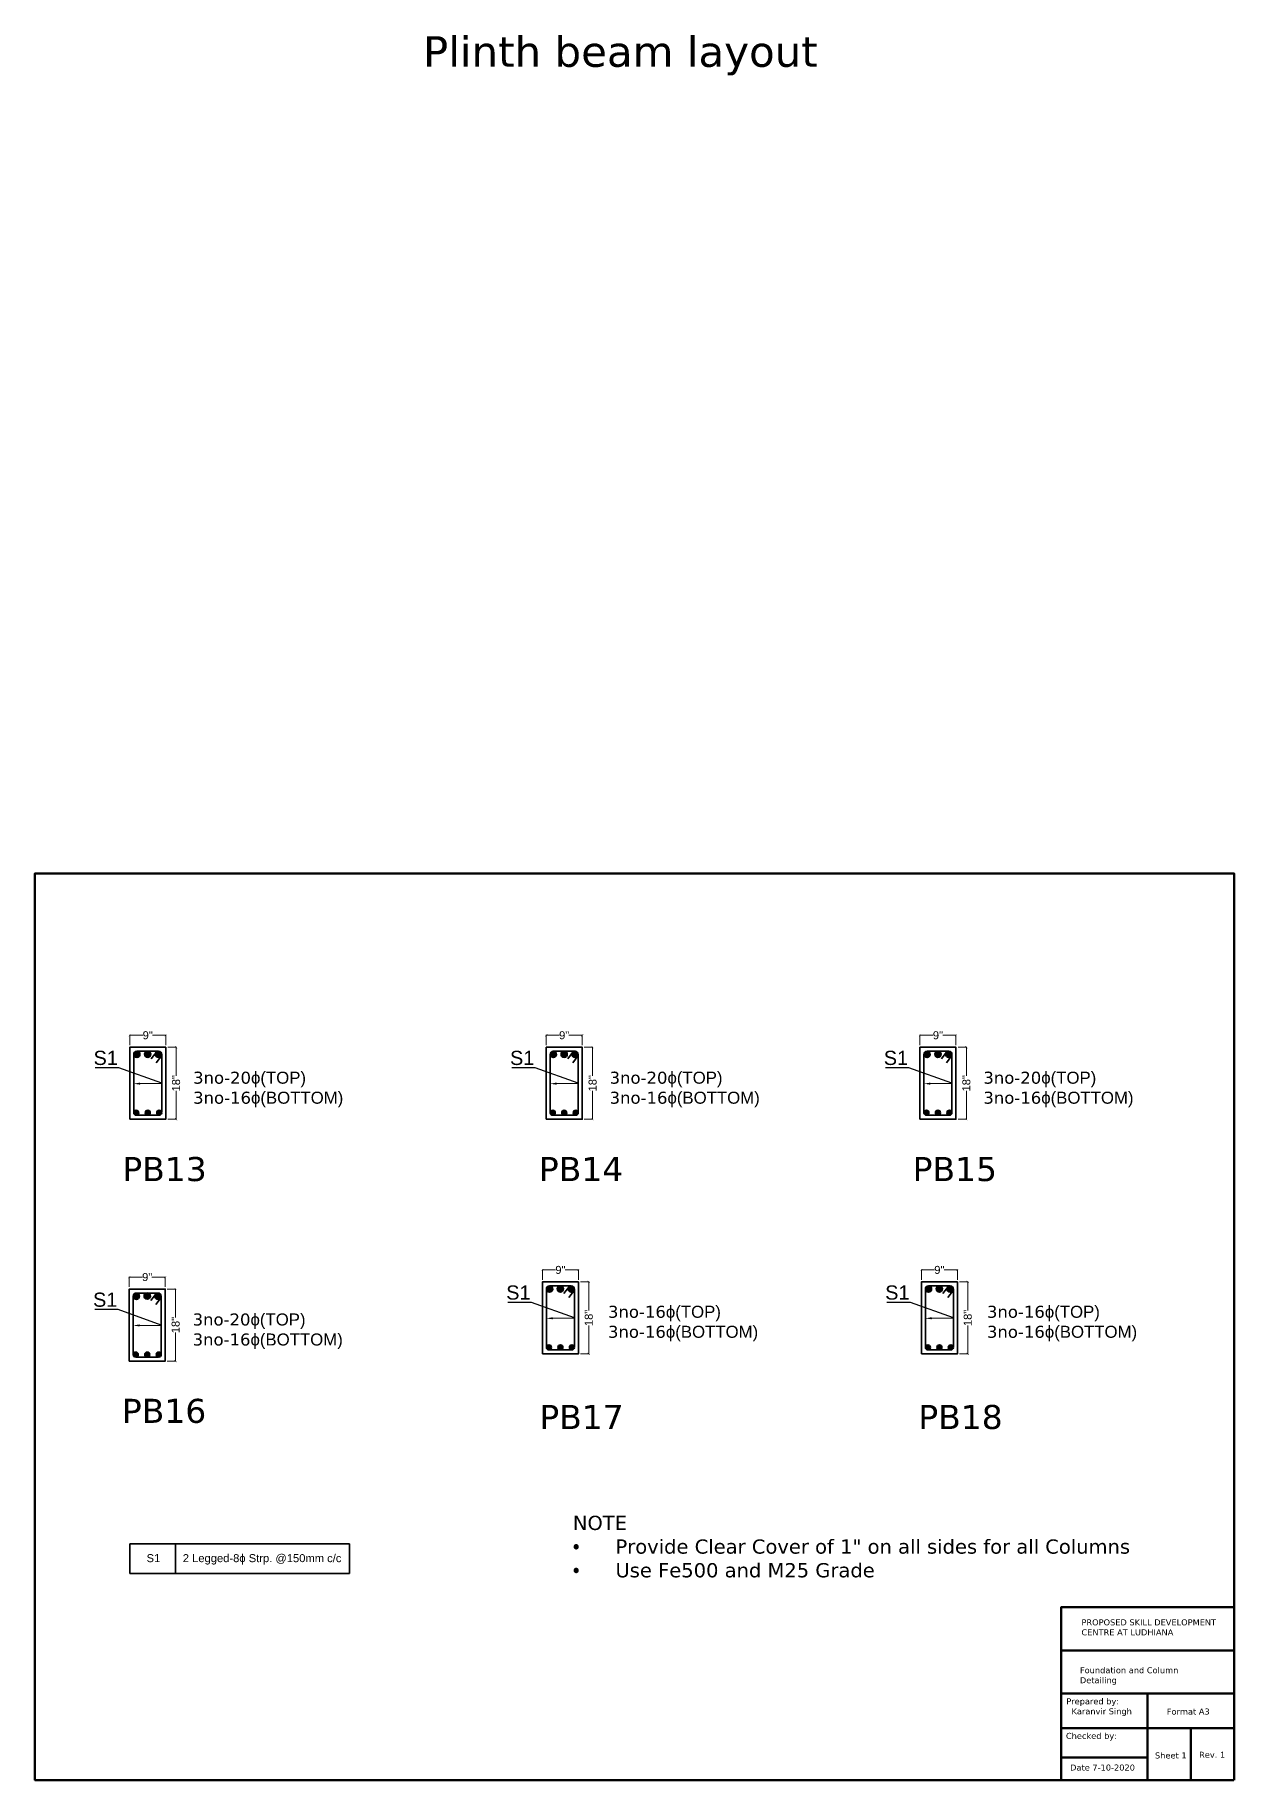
# Model space of a CAD drawing. Header units: feet. Extents: x 15113 to 123217, y -97269 to -8247.
# Drawn here: x 54596 to 55195, y -49685 to -48813 of the extents above; entities that cross this region are included whole.
import ezdxf
from ezdxf import colors
from ezdxf.entities.mleader import LeaderData, LeaderLine
from ezdxf.math import Vec2, Vec3

# ---------------------------------------------------------------- set-up
doc = ezdxf.new("R2010")
doc.units = ezdxf.units.FT
doc.header["$LTSCALE"] = 50.2
doc.header["$MEASUREMENT"] = 0
doc.header["$PDMODE"] = 3
doc.linetypes.add('PHANTOM2', pattern=[1.25, 0.625, -0.125, 0.125, -0.125, 0.125, -0.125])
doc.layers.get('0').update_dxf_attribs({"lineweight": 35})
for name, color, linetype, lineweight in [('drg seal', 250, 'Continuous', 120), ('Str Beam', 10, 'Continuous', 35), ('Str Column', 50, 'Continuous', 35), ('Str LBL', 3, 'Continuous', 35)]:
    doc.layers.add(name, color=color, linetype=linetype, lineweight=lineweight)
doc.layers.add('drg seal txt', color=7, linetype='Continuous')
doc.styles.add('2.2 INCH', font='arial.ttf', dxfattribs={"height": 2.2})
doc.styles.add('7.1 INCH', font='arial.ttf', dxfattribs={"height": 7.1})
doc.styles.get("Standard").update_dxf_attribs({"font": 'arial.ttf'})
doc.dimstyles.get("Standard").update_dxf_attribs({"dimscale": 20, "dimtxt": 0.18, "dimasz": 0.18, "dimexe": 0.18, "dimexo": 0.0625, "dimgap": 0.09, "dimtad": 0, "dimtih": 1, "dimtoh": 1, "dimdec": 1, "dimzin": 0, "dimdsep": 46, "dimlunit": 3, "dimtxsty": 'Standard', "dimblk": 'ARCHTICK', "dimcen": 0.09, "dimadec": 0, "dimazin": 0, "dimtfac": 1, "dimtdec": 1, "dimtofl": 0, "dimtmove": 0, "dimatfit": 3, "dimfxl": 0.5, "dimfxlon": 1, "dimtolj": 1, "dimtzin": 0, "dimarcsym": 0})

# ---------------------------------------------------------------- blocks, each defined once
blk = doc.blocks.new('_ArchTick')
at = {"color": 0, "linetype": 'ByBlock', "const_width": 0.15}
blk.add_lwpolyline([(-0.5, -0.5), (0.5, 0.5)], dxfattribs=at)
blk = doc.blocks.new('*D1099')
at = {"layer": 'Defpoints', "color": 0, "transparency": 16777216}
for p in [(54660.87, -49312.75), (54642.87, -49318.73), (54660.87, -49318.73)]:
    blk.add_point(p, dxfattribs=at)
at = {"layer": 'Str Beam', "color": 230, "lineweight": 15, "transparency": 16777216}
for p, q in [((54642.87, -49317.67), (54642.87, -49312.57)), ((54642.87, -49312.75), (54649.48, -49312.75)), ((54660.87, -49312.75), (54654.26, -49312.75)), ((54660.87, -49317.67), (54660.87, -49312.57))]:
    blk.add_line(p, q, dxfattribs=at)
at = {"layer": 'Str Beam', "color": 230, "lineweight": 15, "transparency": 16777216, "xscale": 1.1, "yscale": 1.1, "zscale": 1.1, "rotation": 180}
blk.add_blockref('_ArchTick', (54642.87, -49312.75), dxfattribs=at)
at = {"layer": 'Str Beam', "color": 230, "lineweight": 15, "transparency": 16777216, "xscale": 1.1, "yscale": 1.1, "zscale": 1.1}
blk.add_blockref('_ArchTick', (54660.87, -49312.75), dxfattribs=at)
at = {"layer": 'Str Beam', "color": 164, "transparency": 16777216, "insert": (54651.87, -49312.75), "char_height": 2.2, "attachment_point": 5, "style": '2.2 INCH'}
blk.add_mtext('\\A1;{\\H1.8182x;9"}', dxfattribs=at)
blk = doc.blocks.new('*D1100')
at = {"layer": 'Defpoints', "color": 0, "transparency": 16777216}
for p in [(54660.87, -49318.73), (54660.87, -49354.73), (54666.08, -49354.73)]:
    blk.add_point(p, dxfattribs=at)
at = {"layer": 'Str Beam', "color": 230, "lineweight": 15, "transparency": 16777216}
for p, q in [((54661.93, -49318.73), (54666.26, -49318.73)), ((54666.08, -49318.73), (54666.08, -49332.98)), ((54666.08, -49354.73), (54666.08, -49340.49)), ((54661.93, -49354.73), (54666.26, -49354.73))]:
    blk.add_line(p, q, dxfattribs=at)
at = {"layer": 'Str Beam', "color": 230, "lineweight": 15, "transparency": 16777216, "xscale": 1.1, "yscale": 1.1, "zscale": 1.1}
for p, rotation in [((54666.08, -49318.73), 90), ((54666.08, -49354.73), 270)]:
    blk.add_blockref('_ArchTick', p, dxfattribs=dict(at, rotation=rotation))
at = {"layer": 'Str Beam', "color": 164, "transparency": 16777216, "insert": (54666.08, -49336.73), "char_height": 2.2, "attachment_point": 5, "rotation": 90, "style": '2.2 INCH'}
blk.add_mtext('\\A1;{\\H1.8182x;18"}', dxfattribs=at)
blk = doc.blocks.new('*D1101')
at = {"layer": 'Defpoints', "color": 0, "transparency": 16777216}
for p in [(54869.02, -49312.75), (54851.02, -49318.73), (54869.02, -49318.73)]:
    blk.add_point(p, dxfattribs=at)
at = {"layer": 'Str Beam', "color": 230, "lineweight": 15, "transparency": 16777216}
for p, q in [((54851.02, -49317.67), (54851.02, -49312.57)), ((54851.02, -49312.75), (54857.63, -49312.75)), ((54869.02, -49312.75), (54862.41, -49312.75)), ((54869.02, -49317.67), (54869.02, -49312.57))]:
    blk.add_line(p, q, dxfattribs=at)
at = {"layer": 'Str Beam', "color": 230, "lineweight": 15, "transparency": 16777216, "xscale": 1.1, "yscale": 1.1, "zscale": 1.1, "rotation": 180}
blk.add_blockref('_ArchTick', (54851.02, -49312.75), dxfattribs=at)
at = {"layer": 'Str Beam', "color": 230, "lineweight": 15, "transparency": 16777216, "xscale": 1.1, "yscale": 1.1, "zscale": 1.1}
blk.add_blockref('_ArchTick', (54869.02, -49312.75), dxfattribs=at)
at = {"layer": 'Str Beam', "color": 164, "transparency": 16777216, "insert": (54860.02, -49312.75), "char_height": 2.2, "attachment_point": 5, "style": '2.2 INCH'}
blk.add_mtext('\\A1;{\\H1.8182x;9"}', dxfattribs=at)
blk = doc.blocks.new('*D1102')
at = {"layer": 'Defpoints', "color": 0, "transparency": 16777216}
for p in [(54869.02, -49318.73), (54869.02, -49354.73), (54874.23, -49354.73)]:
    blk.add_point(p, dxfattribs=at)
at = {"layer": 'Str Beam', "color": 230, "lineweight": 15, "transparency": 16777216}
for p, q in [((54870.08, -49318.73), (54874.41, -49318.73)), ((54874.23, -49318.73), (54874.23, -49332.98)), ((54874.23, -49354.73), (54874.23, -49340.49)), ((54870.08, -49354.73), (54874.41, -49354.73))]:
    blk.add_line(p, q, dxfattribs=at)
at = {"layer": 'Str Beam', "color": 230, "lineweight": 15, "transparency": 16777216, "xscale": 1.1, "yscale": 1.1, "zscale": 1.1}
for p, rotation in [((54874.23, -49318.73), 90), ((54874.23, -49354.73), 270)]:
    blk.add_blockref('_ArchTick', p, dxfattribs=dict(at, rotation=rotation))
at = {"layer": 'Str Beam', "color": 164, "transparency": 16777216, "insert": (54874.23, -49336.73), "char_height": 2.2, "attachment_point": 5, "rotation": 90, "style": '2.2 INCH'}
blk.add_mtext('\\A1;{\\H1.8182x;18"}', dxfattribs=at)
blk = doc.blocks.new('*D1103')
at = {"layer": 'Defpoints', "color": 0, "transparency": 16777216}
for p in [(55055.82, -49312.75), (55037.82, -49318.73), (55055.82, -49318.73)]:
    blk.add_point(p, dxfattribs=at)
at = {"layer": 'Str Beam', "color": 230, "lineweight": 15, "transparency": 16777216}
for p, q in [((55037.82, -49317.67), (55037.82, -49312.57)), ((55037.82, -49312.75), (55044.43, -49312.75)), ((55055.82, -49312.75), (55049.21, -49312.75)), ((55055.82, -49317.67), (55055.82, -49312.57))]:
    blk.add_line(p, q, dxfattribs=at)
at = {"layer": 'Str Beam', "color": 230, "lineweight": 15, "transparency": 16777216, "xscale": 1.1, "yscale": 1.1, "zscale": 1.1, "rotation": 180}
blk.add_blockref('_ArchTick', (55037.82, -49312.75), dxfattribs=at)
at = {"layer": 'Str Beam', "color": 230, "lineweight": 15, "transparency": 16777216, "xscale": 1.1, "yscale": 1.1, "zscale": 1.1}
blk.add_blockref('_ArchTick', (55055.82, -49312.75), dxfattribs=at)
at = {"layer": 'Str Beam', "color": 164, "transparency": 16777216, "insert": (55046.82, -49312.75), "char_height": 2.2, "attachment_point": 5, "style": '2.2 INCH'}
blk.add_mtext('\\A1;{\\H1.8182x;9"}', dxfattribs=at)
blk = doc.blocks.new('*D1104')
at = {"layer": 'Defpoints', "color": 0, "transparency": 16777216}
for p in [(55055.82, -49318.73), (55055.82, -49354.73), (55061.03, -49354.73)]:
    blk.add_point(p, dxfattribs=at)
at = {"layer": 'Str Beam', "color": 230, "lineweight": 15, "transparency": 16777216}
for p, q in [((55056.88, -49318.73), (55061.21, -49318.73)), ((55061.03, -49318.73), (55061.03, -49332.98)), ((55061.03, -49354.73), (55061.03, -49340.49)), ((55056.88, -49354.73), (55061.21, -49354.73))]:
    blk.add_line(p, q, dxfattribs=at)
at = {"layer": 'Str Beam', "color": 230, "lineweight": 15, "transparency": 16777216, "xscale": 1.1, "yscale": 1.1, "zscale": 1.1}
for p, rotation in [((55061.03, -49318.73), 90), ((55061.03, -49354.73), 270)]:
    blk.add_blockref('_ArchTick', p, dxfattribs=dict(at, rotation=rotation))
at = {"layer": 'Str Beam', "color": 164, "transparency": 16777216, "insert": (55061.03, -49336.73), "char_height": 2.2, "attachment_point": 5, "rotation": 90, "style": '2.2 INCH'}
blk.add_mtext('\\A1;{\\H1.8182x;18"}', dxfattribs=at)
blk = doc.blocks.new('*D1105')
at = {"layer": 'Defpoints', "color": 0, "transparency": 16777216}
for p in [(54660.62, -49433.62), (54642.62, -49439.6), (54660.62, -49439.6)]:
    blk.add_point(p, dxfattribs=at)
at = {"layer": 'Str Beam', "color": 230, "lineweight": 15, "transparency": 16777216}
for p, q in [((54642.62, -49438.54), (54642.62, -49433.44)), ((54642.62, -49433.62), (54649.23, -49433.62)), ((54660.62, -49433.62), (54654.01, -49433.62)), ((54660.62, -49438.54), (54660.62, -49433.44))]:
    blk.add_line(p, q, dxfattribs=at)
at = {"layer": 'Str Beam', "color": 230, "lineweight": 15, "transparency": 16777216, "xscale": 1.1, "yscale": 1.1, "zscale": 1.1, "rotation": 180}
blk.add_blockref('_ArchTick', (54642.62, -49433.62), dxfattribs=at)
at = {"layer": 'Str Beam', "color": 230, "lineweight": 15, "transparency": 16777216, "xscale": 1.1, "yscale": 1.1, "zscale": 1.1}
blk.add_blockref('_ArchTick', (54660.62, -49433.62), dxfattribs=at)
at = {"layer": 'Str Beam', "color": 164, "transparency": 16777216, "insert": (54651.62, -49433.62), "char_height": 2.2, "attachment_point": 5, "style": '2.2 INCH'}
blk.add_mtext('\\A1;{\\H1.8182x;9"}', dxfattribs=at)
blk = doc.blocks.new('*D1106')
at = {"layer": 'Defpoints', "color": 0, "transparency": 16777216}
for p in [(54660.62, -49439.6), (54660.62, -49475.6), (54665.83, -49475.6)]:
    blk.add_point(p, dxfattribs=at)
at = {"layer": 'Str Beam', "color": 230, "lineweight": 15, "transparency": 16777216}
for p, q in [((54661.68, -49439.6), (54666.01, -49439.6)), ((54665.83, -49439.6), (54665.83, -49453.85)), ((54665.83, -49475.6), (54665.83, -49461.35)), ((54661.68, -49475.6), (54666.01, -49475.6))]:
    blk.add_line(p, q, dxfattribs=at)
at = {"layer": 'Str Beam', "color": 230, "lineweight": 15, "transparency": 16777216, "xscale": 1.1, "yscale": 1.1, "zscale": 1.1}
for p, rotation in [((54665.83, -49439.6), 90), ((54665.83, -49475.6), 270)]:
    blk.add_blockref('_ArchTick', p, dxfattribs=dict(at, rotation=rotation))
at = {"layer": 'Str Beam', "color": 164, "transparency": 16777216, "insert": (54665.83, -49457.6), "char_height": 2.2, "attachment_point": 5, "rotation": 90, "style": '2.2 INCH'}
blk.add_mtext('\\A1;{\\H1.8182x;18"}', dxfattribs=at)
blk = doc.blocks.new('*D1107')
at = {"layer": 'Defpoints', "color": 0, "transparency": 16777216}
for p in [(54867.12, -49430.05), (54849.12, -49436.03), (54867.12, -49436.03)]:
    blk.add_point(p, dxfattribs=at)
at = {"layer": 'Str Beam', "color": 230, "lineweight": 15, "transparency": 16777216}
for p, q in [((54849.12, -49434.96), (54849.12, -49429.87)), ((54849.12, -49430.05), (54855.73, -49430.05)), ((54867.12, -49430.05), (54860.51, -49430.05)), ((54867.12, -49434.96), (54867.12, -49429.87))]:
    blk.add_line(p, q, dxfattribs=at)
at = {"layer": 'Str Beam', "color": 230, "lineweight": 15, "transparency": 16777216, "xscale": 1.1, "yscale": 1.1, "zscale": 1.1, "rotation": 180}
blk.add_blockref('_ArchTick', (54849.12, -49430.05), dxfattribs=at)
at = {"layer": 'Str Beam', "color": 230, "lineweight": 15, "transparency": 16777216, "xscale": 1.1, "yscale": 1.1, "zscale": 1.1}
blk.add_blockref('_ArchTick', (54867.12, -49430.05), dxfattribs=at)
at = {"layer": 'Str Beam', "color": 164, "transparency": 16777216, "insert": (54858.12, -49430.05), "char_height": 2.2, "attachment_point": 5, "style": '2.2 INCH'}
blk.add_mtext('\\A1;{\\H1.8182x;9"}', dxfattribs=at)
blk = doc.blocks.new('*D1108')
at = {"layer": 'Defpoints', "color": 0, "transparency": 16777216}
for p in [(54867.12, -49436.03), (54867.12, -49472.03), (54872.33, -49472.03)]:
    blk.add_point(p, dxfattribs=at)
at = {"layer": 'Str Beam', "color": 230, "lineweight": 15, "transparency": 16777216}
for p, q in [((54868.18, -49436.03), (54872.51, -49436.03)), ((54872.33, -49436.03), (54872.33, -49450.27)), ((54872.33, -49472.03), (54872.33, -49457.78)), ((54868.18, -49472.03), (54872.51, -49472.03))]:
    blk.add_line(p, q, dxfattribs=at)
at = {"layer": 'Str Beam', "color": 230, "lineweight": 15, "transparency": 16777216, "xscale": 1.1, "yscale": 1.1, "zscale": 1.1}
for p, rotation in [((54872.33, -49436.03), 90), ((54872.33, -49472.03), 270)]:
    blk.add_blockref('_ArchTick', p, dxfattribs=dict(at, rotation=rotation))
at = {"layer": 'Str Beam', "color": 164, "transparency": 16777216, "insert": (54872.33, -49454.03), "char_height": 2.2, "attachment_point": 5, "rotation": 90, "style": '2.2 INCH'}
blk.add_mtext('\\A1;{\\H1.8182x;18"}', dxfattribs=at)
blk = doc.blocks.new('*D1109')
at = {"layer": 'Defpoints', "color": 0, "transparency": 16777216}
for p in [(55056.52, -49430.05), (55038.52, -49436.03), (55056.52, -49436.03)]:
    blk.add_point(p, dxfattribs=at)
at = {"layer": 'Str Beam', "color": 230, "lineweight": 15, "transparency": 16777216}
for p, q in [((55038.52, -49434.96), (55038.52, -49429.87)), ((55038.52, -49430.05), (55045.13, -49430.05)), ((55056.52, -49430.05), (55049.91, -49430.05)), ((55056.52, -49434.96), (55056.52, -49429.87))]:
    blk.add_line(p, q, dxfattribs=at)
at = {"layer": 'Str Beam', "color": 230, "lineweight": 15, "transparency": 16777216, "xscale": 1.1, "yscale": 1.1, "zscale": 1.1, "rotation": 180}
blk.add_blockref('_ArchTick', (55038.52, -49430.05), dxfattribs=at)
at = {"layer": 'Str Beam', "color": 230, "lineweight": 15, "transparency": 16777216, "xscale": 1.1, "yscale": 1.1, "zscale": 1.1}
blk.add_blockref('_ArchTick', (55056.52, -49430.05), dxfattribs=at)
at = {"layer": 'Str Beam', "color": 164, "transparency": 16777216, "insert": (55047.52, -49430.05), "char_height": 2.2, "attachment_point": 5, "style": '2.2 INCH'}
blk.add_mtext('\\A1;{\\H1.8182x;9"}', dxfattribs=at)
blk = doc.blocks.new('*D1110')
at = {"layer": 'Defpoints', "color": 0, "transparency": 16777216}
for p in [(55056.52, -49436.03), (55056.52, -49472.03), (55061.73, -49472.03)]:
    blk.add_point(p, dxfattribs=at)
at = {"layer": 'Str Beam', "color": 230, "lineweight": 15, "transparency": 16777216}
for p, q in [((55057.58, -49436.03), (55061.91, -49436.03)), ((55061.73, -49436.03), (55061.73, -49450.27)), ((55061.73, -49472.03), (55061.73, -49457.78)), ((55057.58, -49472.03), (55061.91, -49472.03))]:
    blk.add_line(p, q, dxfattribs=at)
at = {"layer": 'Str Beam', "color": 230, "lineweight": 15, "transparency": 16777216, "xscale": 1.1, "yscale": 1.1, "zscale": 1.1}
for p, rotation in [((55061.73, -49436.03), 90), ((55061.73, -49472.03), 270)]:
    blk.add_blockref('_ArchTick', p, dxfattribs=dict(at, rotation=rotation))
at = {"layer": 'Str Beam', "color": 164, "transparency": 16777216, "insert": (55061.73, -49454.03), "char_height": 2.2, "attachment_point": 5, "rotation": 90, "style": '2.2 INCH'}
blk.add_mtext('\\A1;{\\H1.8182x;18"}', dxfattribs=at)

msp = doc.modelspace()

# ---------------------------------------------------------------- hatches: boundary and pattern name
at = {"layer": 'Str Beam'}
h = msp.add_hatch(color=256, dxfattribs=at)
h.dxf.hatch_style = 1
h.paths.add_polyline_path([(54648.01647, -49322.30489, 1), (54644.86847, -49322.30489, 1)])
h = msp.add_hatch(color=256, dxfattribs=at)
h.dxf.hatch_style = 1
h.paths.add_polyline_path([(54653.44247, -49322.24187, 1), (54650.29447, -49322.24187, 1)])
h = msp.add_hatch(color=256, dxfattribs=at)
h.dxf.hatch_style = 1
h.paths.add_polyline_path([(54658.86847, -49322.30489, 1), (54655.72047, -49322.30489, 1)])
h = msp.add_hatch(color=256, dxfattribs=at)
h.dxf.hatch_style = 1
h.paths.add_polyline_path([(54856.16647, -49322.30489, 1), (54853.01847, -49322.30489, 1)])
h = msp.add_hatch(color=256, dxfattribs=at)
h.dxf.hatch_style = 1
h.paths.add_polyline_path([(54861.59247, -49322.24187, 1), (54858.44447, -49322.24187, 1)])
h = msp.add_hatch(color=256, dxfattribs=at)
h.dxf.hatch_style = 1
h.paths.add_polyline_path([(54867.01847, -49322.30489, 1), (54863.87047, -49322.30489, 1)])
h = msp.add_hatch(color=256, dxfattribs=at)
h.dxf.hatch_style = 1
h.paths.add_polyline_path([(55042.96647, -49322.30489, 1), (55039.81847, -49322.30489, 1)])
h = msp.add_hatch(color=256, dxfattribs=at)
h.dxf.hatch_style = 1
h.paths.add_polyline_path([(55048.39247, -49322.24187, 1), (55045.24447, -49322.24187, 1)])
h = msp.add_hatch(color=256, dxfattribs=at)
h.dxf.hatch_style = 1
h.paths.add_polyline_path([(55053.81847, -49322.30489, 1), (55050.67047, -49322.30489, 1)])
h = msp.add_hatch(color=256, dxfattribs=at)
h.dxf.hatch_style = 1
h.paths.add_polyline_path([(54647.38447, -49351.47289, 1), (54644.86847, -49351.47289, 1)])
h = msp.add_hatch(color=256, dxfattribs=at)
h.dxf.hatch_style = 1
h.paths.add_polyline_path([(54653.14251, -49351.47289, 1), (54650.62651, -49351.47289, 1)])
h = msp.add_hatch(color=256, dxfattribs=at)
h.dxf.hatch_style = 1
h.paths.add_polyline_path([(54658.87514, -49351.47289, 1), (54656.35914, -49351.47289, 1)])
h = msp.add_hatch(color=256, dxfattribs=at)
h.dxf.hatch_style = 1
h.paths.add_polyline_path([(54855.53447, -49351.47289, 1), (54853.01847, -49351.47289, 1)])
h = msp.add_hatch(color=256, dxfattribs=at)
h.dxf.hatch_style = 1
h.paths.add_polyline_path([(54861.29251, -49351.47289, 1), (54858.77651, -49351.47289, 1)])
h = msp.add_hatch(color=256, dxfattribs=at)
h.dxf.hatch_style = 1
h.paths.add_polyline_path([(54867.02514, -49351.47289, 1), (54864.50914, -49351.47289, 1)])
h = msp.add_hatch(color=256, dxfattribs=at)
h.dxf.hatch_style = 1
h.paths.add_polyline_path([(55042.33447, -49351.47289, 1), (55039.81847, -49351.47289, 1)])
h = msp.add_hatch(color=256, dxfattribs=at)
h.dxf.hatch_style = 1
h.paths.add_polyline_path([(55048.09251, -49351.47289, 1), (55045.57651, -49351.47289, 1)])
h = msp.add_hatch(color=256, dxfattribs=at)
h.dxf.hatch_style = 1
h.paths.add_polyline_path([(55053.82514, -49351.47289, 1), (55051.30914, -49351.47289, 1)])
h = msp.add_hatch(color=256, dxfattribs=at)
h.dxf.hatch_style = 1
h.paths.add_polyline_path([(54854.26647, -49439.6, 1), (54851.11847, -49439.6, 1)])
h = msp.add_hatch(color=256, dxfattribs=at)
h.dxf.hatch_style = 1
h.paths.add_polyline_path([(54859.69247, -49439.53698, 1), (54856.54447, -49439.53698, 1)])
h = msp.add_hatch(color=256, dxfattribs=at)
h.dxf.hatch_style = 1
h.paths.add_polyline_path([(54865.11847, -49439.6, 1), (54861.97047, -49439.6, 1)])
h = msp.add_hatch(color=256, dxfattribs=at)
h.dxf.hatch_style = 1
h.paths.add_polyline_path([(55043.66647, -49439.6, 1), (55040.51847, -49439.6, 1)])
h = msp.add_hatch(color=256, dxfattribs=at)
h.dxf.hatch_style = 1
h.paths.add_polyline_path([(55049.09247, -49439.53698, 1), (55045.94447, -49439.53698, 1)])
h = msp.add_hatch(color=256, dxfattribs=at)
h.dxf.hatch_style = 1
h.paths.add_polyline_path([(55054.51847, -49439.6, 1), (55051.37047, -49439.6, 1)])
h = msp.add_hatch(color=256, dxfattribs=at)
h.dxf.hatch_style = 1
h.paths.add_polyline_path([(54647.76647, -49443.174, 1), (54644.61847, -49443.174, 1)])
h = msp.add_hatch(color=256, dxfattribs=at)
h.dxf.hatch_style = 1
h.paths.add_polyline_path([(54653.19247, -49443.11098, 1), (54650.04447, -49443.11098, 1)])
h = msp.add_hatch(color=256, dxfattribs=at)
h.dxf.hatch_style = 1
h.paths.add_polyline_path([(54658.61847, -49443.174, 1), (54655.47047, -49443.174, 1)])
h = msp.add_hatch(color=256, dxfattribs=at)
h.dxf.hatch_style = 1
h.paths.add_polyline_path([(54647.13447, -49472.342, 1), (54644.61847, -49472.342, 1)])
h = msp.add_hatch(color=256, dxfattribs=at)
h.dxf.hatch_style = 1
h.paths.add_polyline_path([(54652.89251, -49472.342, 1), (54650.37651, -49472.342, 1)])
h = msp.add_hatch(color=256, dxfattribs=at)
h.dxf.hatch_style = 1
h.paths.add_polyline_path([(54658.62514, -49472.342, 1), (54656.10914, -49472.342, 1)])
h = msp.add_hatch(color=256, dxfattribs=at)
h.dxf.hatch_style = 1
h.paths.add_polyline_path([(54853.63447, -49468.768, 1), (54851.11847, -49468.768, 1)])
h = msp.add_hatch(color=256, dxfattribs=at)
h.dxf.hatch_style = 1
h.paths.add_polyline_path([(54859.39251, -49468.768, 1), (54856.87651, -49468.768, 1)])
h = msp.add_hatch(color=256, dxfattribs=at)
h.dxf.hatch_style = 1
h.paths.add_polyline_path([(54865.12514, -49468.768, 1), (54862.60914, -49468.768, 1)])
h = msp.add_hatch(color=256, dxfattribs=at)
h.dxf.hatch_style = 1
h.paths.add_polyline_path([(55043.03447, -49468.768, 1), (55040.51847, -49468.768, 1)])
h = msp.add_hatch(color=256, dxfattribs=at)
h.dxf.hatch_style = 1
h.paths.add_polyline_path([(55048.79251, -49468.768, 1), (55046.27651, -49468.768, 1)])
h = msp.add_hatch(color=256, dxfattribs=at)
h.dxf.hatch_style = 1
h.paths.add_polyline_path([(55054.52514, -49468.768, 1), (55052.00914, -49468.768, 1)])

# ---------------------------------------------------------------- linework, layer by layer
at = {"layer": 'drg seal', "lineweight": 70}
for p, q in [((55108.29452, -49598.61539), (55194.74502, -49598.61539)), ((55108.37611, -49685.0659), (55108.37611, -49598.61539)), ((55108.29452, -49620.22802), (55194.74502, -49620.22802)), ((55108.29452, -49641.84064), (55194.74502, -49641.84064)), ((55151.51977, -49641.84064), (55151.51977, -49685.0659)), ((55108.37611, -49659.13074), (55194.74502, -49659.13074)), ((55173.1324, -49659.13074), (55173.1324, -49685.0659)), ((55108.59501, -49673.69109), (55151.82026, -49673.69109))]:
    msp.add_line(p, q, dxfattribs=at)
msp.add_lwpolyline([(55194.82662, -49685.0659), (55194.82662, -49231.8), (54595.5, -49231.8), (54595.5, -49685.0659), (55194.74502, -49685.0659)], dxfattribs=at)
at = {"layer": 'Str Beam'}
for p, q in [((54644.86847, -49322.30489), (54644.86847, -49351.61419)), ((54656.5487, -49320.73089), (54653.62198, -49324.52181)), ((54658.86847, -49322.87747), (54656.11378, -49326.44557)), ((54658.86847, -49322.30489), (54658.86847, -49351.15689)), ((54853.01847, -49322.30489), (54853.01847, -49351.61419)), ((54864.6987, -49320.73089), (54861.77198, -49324.52181)), ((54867.01847, -49322.87747), (54864.26378, -49326.44557)), ((54867.01847, -49322.30489), (54867.01847, -49351.15689)), ((55039.81847, -49322.30489), (55039.81847, -49351.61419)), ((55051.4987, -49320.73089), (55048.57198, -49324.52181)), ((55053.81847, -49322.87747), (55051.06378, -49326.44557)), ((55053.81847, -49322.30489), (55053.81847, -49351.15689)), ((54657.29447, -49352.73089), (54646.47455, -49352.73089)), ((54865.44447, -49352.73089), (54854.62455, -49352.73089)), ((55052.24447, -49352.73089), (55041.42455, -49352.73089)), ((54862.7987, -49438.026), (54859.87198, -49441.81692)), ((55052.1987, -49438.026), (55049.27198, -49441.81692)), ((54644.61847, -49443.174), (54644.61847, -49472.4833)), ((54656.2987, -49441.6), (54653.37198, -49445.39092)), ((54658.61847, -49443.74658), (54655.86378, -49447.31468)), ((54658.61847, -49443.174), (54658.61847, -49472.026)), ((54851.11847, -49439.6), (54851.11847, -49468.9093)), ((54865.11847, -49440.17258), (54862.36378, -49443.74068)), ((54865.11847, -49439.6), (54865.11847, -49468.452)), ((55040.51847, -49439.6), (55040.51847, -49468.9093)), ((55054.51847, -49440.17258), (55051.76378, -49443.74068)), ((55054.51847, -49439.6), (55054.51847, -49468.452)), ((54657.04447, -49473.6), (54646.22455, -49473.6)), ((54863.54447, -49470.026), (54852.72455, -49470.026)), ((55052.94447, -49470.026), (55042.12455, -49470.026))]:
    msp.add_line(p, q, dxfattribs=at)
for points in [[(54657.29447, -49320.73089), (54651.86847, -49320.73089), (54646.44247, -49320.73089)], [(54865.44447, -49320.73089), (54860.01847, -49320.73089), (54854.59247, -49320.73089)], [(55052.24447, -49320.73089), (55046.81847, -49320.73089), (55041.39247, -49320.73089)], [(54863.54447, -49438.026), (54858.11847, -49438.026), (54852.69247, -49438.026)], [(55052.94447, -49438.026), (55047.51847, -49438.026), (55042.09247, -49438.026)], [(54657.04447, -49441.6), (54651.61847, -49441.6), (54646.19247, -49441.6)]]:
    msp.add_lwpolyline(points, dxfattribs=at)
for centre, radius in [((54646.44247, -49322.30489), 1.574), ((54651.86847, -49322.24187), 1.574), ((54657.29447, -49322.30489), 1.574), ((54854.59247, -49322.30489), 1.574), ((54860.01847, -49322.24187), 1.574), ((54865.44447, -49322.30489), 1.574), ((55041.39247, -49322.30489), 1.574), ((55046.81847, -49322.24187), 1.574), ((55052.24447, -49322.30489), 1.574), ((54646.12647, -49351.47289), 1.258), ((54651.88451, -49351.47289), 1.258), ((54657.61714, -49351.47289), 1.258), ((54854.27647, -49351.47289), 1.258), ((54860.03451, -49351.47289), 1.258), ((54865.76714, -49351.47289), 1.258), ((55041.07647, -49351.47289), 1.258), ((55046.83451, -49351.47289), 1.258), ((55052.56714, -49351.47289), 1.258), ((54852.69247, -49439.6), 1.574), ((54858.11847, -49439.53698), 1.574), ((54863.54447, -49439.6), 1.574), ((55042.09247, -49439.6), 1.574), ((55047.51847, -49439.53698), 1.574), ((55052.94447, -49439.6), 1.574), ((54646.19247, -49443.174), 1.574), ((54651.61847, -49443.11098), 1.574), ((54657.04447, -49443.174), 1.574), ((54645.87647, -49472.342), 1.258), ((54651.63451, -49472.342), 1.258), ((54657.36714, -49472.342), 1.258), ((54852.37647, -49468.768), 1.258), ((54858.13451, -49468.768), 1.258), ((54863.86714, -49468.768), 1.258), ((55041.77647, -49468.768), 1.258), ((55047.53451, -49468.768), 1.258), ((55053.26714, -49468.768), 1.258)]:
    msp.add_circle(centre, radius, dxfattribs=at)
at = {"layer": 'Str Column'}
for points in [[(54642.86847, -49354.73089), (54660.86847, -49354.73089), (54660.86847, -49318.73089), (54642.86847, -49318.73089)], [(54851.01847, -49354.73089), (54869.01847, -49354.73089), (54869.01847, -49318.73089), (54851.01847, -49318.73089)], [(55037.81847, -49354.73089), (55055.81847, -49354.73089), (55055.81847, -49318.73089), (55037.81847, -49318.73089)], [(54849.11847, -49472.026), (54867.11847, -49472.026), (54867.11847, -49436.026), (54849.11847, -49436.026)], [(55038.51847, -49472.026), (55056.51847, -49472.026), (55056.51847, -49436.026), (55038.51847, -49436.026)], [(54642.61847, -49475.6), (54660.61847, -49475.6), (54660.61847, -49439.6), (54642.61847, -49439.6)]]:
    msp.add_lwpolyline(points, close=True, dxfattribs=at)
at = {"layer": 'Str LBL', "color": 0, "linetype": 'PHANTOM2', "ltscale": 150}
for p, q in [((54642.91847, -49566.9), (54752.73095, -49566.9)), ((54642.91847, -49566.9), (54642.91847, -49581.79505)), ((54665.84419, -49581.79505), (54665.84419, -49566.9)), ((54752.73095, -49581.79505), (54752.73095, -49566.9)), ((54642.91847, -49581.79505), (54752.73095, -49581.79505))]:
    msp.add_line(p, q, dxfattribs=at)

# ---------------------------------------------------------------- texts
at = {"layer": 'drg seal txt', "attachment_point": 1}
for s, insert, char_height, width in [('{\\fVerdana|b0|i0|c0|p34;Plinth beam layout}', (54789.42113, -48813.30142), 15.2852164, 2687.8083334), ('{\\fVerdana|b0|i0|c0|p34;PROPOSED SKILL DEVELOPMENT\\PCENTRE AT LUDHIANA}', (55118.54735, -49604.70947), 2.996951, 526.994817), ('{\\fVerdana|b0|i0|c0|p34;Foundation and Column Detailing}', (55117.77488, -49628.64866), 2.996951, 50.7667997), ('{\\fVerdana|b0|i0|c0|p34;Prepared by:\\P  Karanvir Singh}', (55110.96046, -49644.19768), 2.996951, 526.994817), ('{\\fVerdana|b0|i0|c0|p34;Format A3}', (55161.1889, -49649.29952), 2.996951, 526.994817), ('{\\fVerdana|b0|i0|c0|p34;Checked by:}', (55110.78225, -49661.46658), 2.996951, 526.994817), ('{\\fVerdana|b0|i0|c0|p34;Sheet 1}', (55155.28368, -49671.24712), 2.996951, 526.994817), ('{\\fVerdana|b0|i0|c0|p34;Rev. 1}', (55177.32272, -49670.90528), 2.996951, 526.994817), ('{\\fVerdana|b0|i0|c0|p34;Date 7-10-2020}', (55112.8702, -49677.28658), 2.996951, 526.994817)]:
    msp.add_mtext(s, dxfattribs=dict(at, insert=insert, char_height=char_height, width=width))
at = {"layer": 'drg seal txt', "lineweight": 53, "char_height": 6, "attachment_point": 1}
for s, insert in [('{\\fVerdana|b0|i0|c0|p34;3no-20}ϕ(TOP){\\fVerdana|b0|i0|c0|p34;\\P3no-16}ϕ(BOTTOM)', (54674.56272, -49330.94006)), ('{\\fVerdana|b0|i0|c0|p34;3no-20}ϕ(TOP){\\fVerdana|b0|i0|c0|p34;\\P3no-16}ϕ(BOTTOM)', (54882.71272, -49330.94006)), ('{\\fVerdana|b0|i0|c0|p34;3no-20}ϕ(TOP){\\fVerdana|b0|i0|c0|p34;\\P3no-16}ϕ(BOTTOM)', (55069.51272, -49330.94006)), ('{\\fVerdana|b0|i0|c0|p34;3no-16}ϕ(TOP){\\fVerdana|b0|i0|c0|p34;\\P3no-16}ϕ(BOTTOM)', (54881.91272, -49447.95414)), ('{\\fVerdana|b0|i0|c0|p34;3no-16}ϕ(TOP){\\fVerdana|b0|i0|c0|p34;\\P3no-16}ϕ(BOTTOM)', (55071.31272, -49447.95414)), ('{\\fVerdana|b0|i0|c0|p34;3no-20}ϕ(TOP){\\fVerdana|b0|i0|c0|p34;\\P3no-16}ϕ(BOTTOM)', (54674.31272, -49451.80917))]:
    msp.add_mtext(s, dxfattribs=dict(at, insert=insert))
at = {"layer": 'drg seal txt', "lineweight": 53, "insert": (54864.3575, -49552.93339), "char_height": 7.1, "width": 277.0525303, "attachment_point": 1}
msp.add_mtext('\\pi-21.3,l21.3,t21.3;{\\fVerdana|b0|i0|c0|p34;NOTE\\P\\fSymbol|b0|i0|c2|p18;·^I\\fVerdana|b0|i0|c0|p34;Provide Clear Cover of 1" on all sides for all Columns\\P\\fSymbol|b0|i0|c2|p18;·^I\\fVerdana|b0|i0|c0|p34;Use Fe500 and M25 Grade}', dxfattribs=at)
at = {"layer": 'Str LBL', "char_height": 12, "width": 56.3552661, "attachment_point": 1}
for s, insert in [('{\\fVerdana|b0|i0|c0|p34;PB13}', (54639.21392, -49373.60584)), ('{\\fVerdana|b0|i0|c0|p34;PB14}', (54847.36392, -49373.60584)), ('{\\fVerdana|b0|i0|c0|p34;PB15}', (55034.16392, -49373.60584)), ('{\\fVerdana|b0|i0|c0|p34;PB16}', (54638.96392, -49494.47495)), ('{\\fVerdana|b0|i0|c0|p34;PB17}', (54847.6173, -49497.53815)), ('{\\fVerdana|b0|i0|c0|p34;PB18}', (55037.0173, -49497.53815))]:
    msp.add_mtext(s, dxfattribs=dict(at, insert=insert))
at = {"layer": 'Str LBL', "color": 0, "linetype": 'PHANTOM2', "char_height": 4, "attachment_point": 1, "style": '7.1 INCH'}
for s, insert, width in [('S1', (54651.31049, -49572.12069), 29.3225034), ('{\\C256;2 Legged-8ϕ Strp. @150mm c/c}', (54669.39856, -49572.12069), 127.4476761)]:
    msp.add_mtext(s, dxfattribs=dict(at, insert=insert, width=width))

# ---------------------------------------------------------------- dimensions: what is measured, and where the dimension line sits
at = {"layer": 'Str Beam'}
for base, p1, p2, picture, middle in [((54660.86847, -49312.75), (54642.86847, -49318.73089), (54660.86847, -49318.73089), '*D1099', (54651.86847, -49312.75)), ((54869.01847, -49312.75), (54851.01847, -49318.73089), (54869.01847, -49318.73089), '*D1101', (54860.01847, -49312.75)), ((55055.81847, -49312.75), (55037.81847, -49318.73089), (55055.81847, -49318.73089), '*D1103', (55046.81847, -49312.75)), ((54867.11847, -49430.04511), (54849.11847, -49436.026), (54867.11847, -49436.026), '*D1107', (54858.11847, -49430.04511)), ((55056.51847, -49430.04511), (55038.51847, -49436.026), (55056.51847, -49436.026), '*D1109', (55047.51847, -49430.04511)), ((54660.61847, -49433.61911), (54642.61847, -49439.6), (54660.61847, -49439.6), '*D1105', (54651.61847, -49433.61911))]:
    dim = msp.add_linear_dim(base=base, p1=p1, p2=p2, text='{\\H1.8182x;9"}', dimstyle='Standard', override={"dimscale": 1, "dimtxt": 2.2, "dimasz": 1.1, "dimexo": 1.063, "dimtih": 0, "dimtoh": 0, "dimtxsty": '2.2 INCH', "dimcen": 0, "dimclrd": 230, "dimclre": 230, "dimclrt": 164, "dimfxl": 15, "dimtfillclr": 2, "dimlwd": 15, "dimlwe": 15}, dxfattribs=at)
    dim.commit()
    dim.dimension.update_dxf_attribs({"geometry": picture, "text_midpoint": middle})
for base, p1, p2, picture, middle in [((54666.08285, -49354.73089), (54660.86847, -49318.73089), (54660.86847, -49354.73089), '*D1100', (54666.08285, -49336.73089)), ((54874.23285, -49354.73089), (54869.01847, -49318.73089), (54869.01847, -49354.73089), '*D1102', (54874.23285, -49336.73089)), ((55061.03285, -49354.73089), (55055.81847, -49318.73089), (55055.81847, -49354.73089), '*D1104', (55061.03285, -49336.73089)), ((54665.83285, -49475.6), (54660.61847, -49439.6), (54660.61847, -49475.6), '*D1106', (54665.83285, -49457.6)), ((54872.33285, -49472.026), (54867.11847, -49436.026), (54867.11847, -49472.026), '*D1108', (54872.33285, -49454.026)), ((55061.73285, -49472.026), (55056.51847, -49436.026), (55056.51847, -49472.026), '*D1110', (55061.73285, -49454.026))]:
    dim = msp.add_linear_dim(base=base, p1=p1, p2=p2, angle=90, text='{\\H1.8182x;18"}', dimstyle='Standard', override={"dimscale": 1, "dimtxt": 2.2, "dimasz": 1.1, "dimexo": 1.063, "dimtih": 0, "dimtoh": 0, "dimtxsty": '2.2 INCH', "dimcen": 0, "dimclrd": 230, "dimclre": 230, "dimclrt": 164, "dimfxl": 15, "dimtfillclr": 2, "dimlwd": 15, "dimlwe": 15}, dxfattribs=at)
    dim.commit()
    dim.dimension.update_dxf_attribs({"geometry": picture, "text_midpoint": middle})

# ---------------------------------------------------------------- leaders
at = {"layer": 'Str LBL', "color": 0, "linetype": 'PHANTOM2', "ltscale": 150}
ml = msp.add_multileader_mtext('Standard', dxfattribs=at)
ml.set_content('S1')
ml.set_leader_properties()
ml.build(insert=Vec2(0, 0))
ml.multileader.update_dxf_attribs({"text_right_attachment_type": 6, "dogleg_length": 0.36, "arrow_head_size": 3.18})
ctx = ml.context
ctx.base_point, ctx.char_height, ctx.arrow_head_size, ctx.landing_gap_size, ctx.plane_origin = Vec3(54626.98423, -49324.09949), 7.1, 3.18, 0.09, Vec3(54658.86847, -49336.73089)
ctx.right_attachment, ctx.text_align_type = 6, 2
notes = []
notes.append((ctx, [(0, (1, 1, 0), (54637.38964, -49329.00895), (-1, 0), 0.36, [(1, [(54644.86847, -49336.95954), (54658.86847, -49336.73089)], 0, [])])]))
ctx.mtext.insert, ctx.mtext.alignment, ctx.mtext.flow_direction = Vec3(54636.93964, -49320.48895), 3, 5
ml = msp.add_multileader_mtext('Standard', dxfattribs=at)
ml.set_content('S1')
ml.set_leader_properties()
ml.build(insert=Vec2(0, 0))
ml.multileader.update_dxf_attribs({"text_right_attachment_type": 6, "dogleg_length": 0.36, "arrow_head_size": 3.18})
ctx = ml.context
ctx.base_point, ctx.char_height, ctx.arrow_head_size, ctx.landing_gap_size, ctx.plane_origin = Vec3(54835.13423, -49324.09949), 7.1, 3.18, 0.09, Vec3(54867.01847, -49336.73089)
ctx.right_attachment, ctx.text_align_type = 6, 2
notes.append((ctx, [(0, (1, 1, 0), (54845.53964, -49329.00895), (-1, 0), 0.36, [(1, [(54853.01847, -49336.95954), (54867.01847, -49336.73089)], 0, [])])]))
ctx.mtext.insert, ctx.mtext.alignment, ctx.mtext.flow_direction = Vec3(54845.08964, -49320.48895), 3, 5
ml = msp.add_multileader_mtext('Standard', dxfattribs=at)
ml.set_content('S1')
ml.set_leader_properties()
ml.build(insert=Vec2(0, 0))
ml.multileader.update_dxf_attribs({"text_right_attachment_type": 6, "dogleg_length": 0.36, "arrow_head_size": 3.18})
ctx = ml.context
ctx.base_point, ctx.char_height, ctx.arrow_head_size, ctx.landing_gap_size, ctx.plane_origin = Vec3(55021.93423, -49324.09949), 7.1, 3.18, 0.09, Vec3(55053.81847, -49336.73089)
ctx.right_attachment, ctx.text_align_type = 6, 2
notes.append((ctx, [(0, (1, 1, 0), (55032.33964, -49329.00895), (-1, 0), 0.36, [(1, [(55039.81847, -49336.95954), (55053.81847, -49336.73089)], 0, [])])]))
ctx.mtext.insert, ctx.mtext.alignment, ctx.mtext.flow_direction = Vec3(55031.88964, -49320.48895), 3, 5
ml = msp.add_multileader_mtext('Standard', dxfattribs=at)
ml.set_content('S1')
ml.set_leader_properties()
ml.build(insert=Vec2(0, 0))
ml.multileader.update_dxf_attribs({"text_right_attachment_type": 6, "dogleg_length": 0.36, "arrow_head_size": 3.18})
ctx = ml.context
ctx.base_point, ctx.char_height, ctx.arrow_head_size, ctx.landing_gap_size, ctx.plane_origin = Vec3(54833.23423, -49441.3946), 7.1, 3.18, 0.09, Vec3(54865.11847, -49454.026)
ctx.right_attachment, ctx.text_align_type = 6, 2
notes.append((ctx, [(0, (1, 1, 0), (54843.63964, -49446.30406), (-1, 0), 0.36, [(1, [(54851.11847, -49454.25465), (54865.11847, -49454.026)], 0, [])])]))
ctx.mtext.insert, ctx.mtext.alignment, ctx.mtext.flow_direction = Vec3(54843.18964, -49437.78406), 3, 5
ml = msp.add_multileader_mtext('Standard', dxfattribs=at)
ml.set_content('S1')
ml.set_leader_properties()
ml.build(insert=Vec2(0, 0))
ml.multileader.update_dxf_attribs({"text_right_attachment_type": 6, "dogleg_length": 0.36, "arrow_head_size": 3.18})
ctx = ml.context
ctx.base_point, ctx.char_height, ctx.arrow_head_size, ctx.landing_gap_size, ctx.plane_origin = Vec3(55022.63423, -49441.3946), 7.1, 3.18, 0.09, Vec3(55054.51847, -49454.026)
ctx.right_attachment, ctx.text_align_type = 6, 2
notes.append((ctx, [(0, (1, 1, 0), (55033.03964, -49446.30406), (-1, 0), 0.36, [(1, [(55040.51847, -49454.25465), (55054.51847, -49454.026)], 0, [])])]))
ctx.mtext.insert, ctx.mtext.alignment, ctx.mtext.flow_direction = Vec3(55032.58964, -49437.78406), 3, 5
ml = msp.add_multileader_mtext('Standard', dxfattribs=at)
ml.set_content('S1')
ml.set_leader_properties()
ml.build(insert=Vec2(0, 0))
ml.multileader.update_dxf_attribs({"text_right_attachment_type": 6, "dogleg_length": 0.36, "arrow_head_size": 3.18})
ctx = ml.context
ctx.base_point, ctx.char_height, ctx.arrow_head_size, ctx.landing_gap_size, ctx.plane_origin = Vec3(54626.73423, -49444.9686), 7.1, 3.18, 0.09, Vec3(54658.61847, -49457.6)
ctx.right_attachment, ctx.text_align_type = 6, 2
notes.append((ctx, [(0, (1, 1, 0), (54637.13964, -49449.87806), (-1, 0), 0.36, [(1, [(54644.61847, -49457.82865), (54658.61847, -49457.6)], 0, [])])]))
ctx.mtext.insert, ctx.mtext.alignment, ctx.mtext.flow_direction = Vec3(54636.68964, -49441.35806), 3, 5
for ctx, leaders in notes:
    for number, flags, end, landing, length, lines in leaders:
        leader = LeaderData()
        leader.index, (leader.has_last_leader_line, leader.has_dogleg_vector, leader.attachment_direction) = number, flags
        leader.last_leader_point, leader.dogleg_vector, leader.dogleg_length = Vec3(end), Vec3(landing), length
        for number, points, colour, breaks in lines:
            line = LeaderLine()
            line.index, line.vertices, line.color, line.breaks = number, Vec3.list(points), colors.encode_raw_color(colour), breaks
            leader.lines.append(line)
        ctx.leaders.append(leader)

doc.saveas('drawing.dxf')
